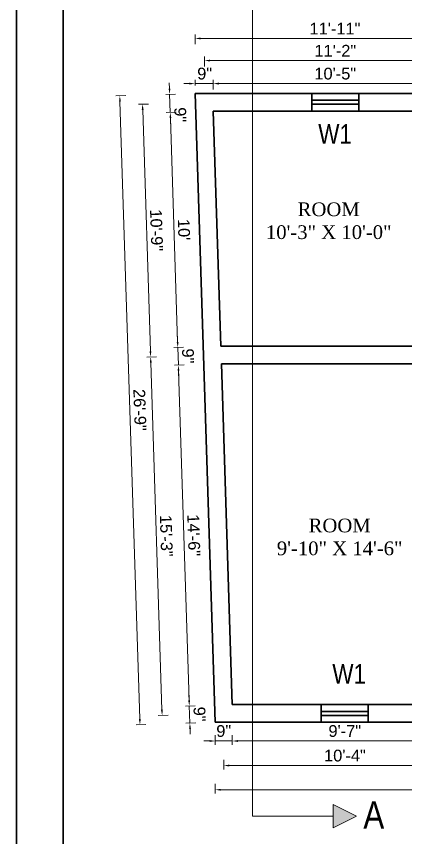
# Model space of a CAD drawing. Header units: inches. Extents: x 352731 to 371558, y -52658 to -39161.
# Drawn here: x 358006.1 to 358204.7, y -42490 to -42070.8 of the extents above; entities that cross this region are included whole.
import ezdxf

# ---------------------------------------------------------------- set-up
doc = ezdxf.new("R2010")
doc.units = ezdxf.units.IN
doc.header["$LTSCALE"] = 2
doc.header["$MEASUREMENT"] = 0
doc.header["$PDMODE"] = 34
doc.layers.get('0').update_dxf_attribs({"linetype": 'CONTINUOUS'})
doc.layers.get('DEFPOINTS').update_dxf_attribs({"color": 141, "linetype": 'CONTINUOUS'})
doc.layers.add('door', color=20, linetype='CONTINUOUS', lineweight=35)
doc.layers.add('steps', color=253, linetype='CONTINUOUS', lineweight=20)
doc.layers.add('Normal Wall', color=7, linetype='CONTINUOUS', lineweight=35, true_color=0xffaf89)
doc.styles.add('Lettring Text', font='arial.ttf')
doc.styles.get("Standard").update_dxf_attribs({"font": 'ARIALN.TTF'})
doc.dimstyles.new('Copy of Standard', dxfattribs={"dimtxt": 6, "dimasz": 2.875, "dimexe": 2, "dimexo": 4, "dimgap": 2, "dimtad": 1, "dimdec": 0, "dimrnd": 1, "dimzin": 0, "dimdsep": 46, "dimlunit": 4, "dimtxsty": 'Lettring Text', "dimcen": 0.1, "dimclrd": 7, "dimclre": 7, "dimclrt": 7, "dimazin": 0, "dimtfac": 0.645, "dimtdec": 0, "dimtmove": 1, "dimatfit": 0, "dimfxl": 3, "dimfxlon": 1, "dimtfillclr": 256, "dimtolj": 1, "dimtzin": 0, "dimlwd": -1, "dimlwe": -1, "dimarcsym": 2})

# ---------------------------------------------------------------- blocks, each defined once
blk = doc.blocks.new('*D351')
at = {"layer": 'DEFPOINTS', "color": 0, "ltscale": 0.5, "transparency": 16777216}
for p in [(358106.56, -42105.08), (358097.27, -42110.09), (358106.56, -42119.09)]:
    blk.add_point(p, dxfattribs=at)
at = {"layer": 'steps', "color": 7, "ltscale": 0.5, "transparency": 16777216}
for p, q in [((358097.27, -42106.09), (358097.27, -42103.08)), ((358106.56, -42108.08), (358106.56, -42103.08)), ((358094.39, -42105.08), (358091.52, -42105.08)), ((358097.27, -42105.08), (358106.56, -42105.08)), ((358109.43, -42105.08), (358112.31, -42105.08))]:
    blk.add_line(p, q, dxfattribs=at)
for points in [[(358094.39, -42104.6), (358094.39, -42105.56), (358097.27, -42105.08)], [(358109.43, -42104.6), (358109.43, -42105.56), (358106.56, -42105.08)]]:
    blk.add_solid(points, dxfattribs=at)
at = {"layer": 'steps', "color": 7, "ltscale": 0.5, "transparency": 16777216, "insert": (358102.2, -42100.02), "char_height": 6, "attachment_point": 5, "style": 'Lettring Text'}
blk.add_mtext('\\A1;9"', dxfattribs=at)
blk = doc.blocks.new('*D352')
at = {"layer": 'DEFPOINTS', "color": 0, "ltscale": 0.5, "transparency": 16777216}
for p in [(358231.14, -42105.08), (358106.56, -42119.09), (358231.14, -42119.09)]:
    blk.add_point(p, dxfattribs=at)
at = {"layer": 'steps', "color": 7, "ltscale": 0.5, "transparency": 16777216}
for p, q in [((358106.56, -42108.08), (358106.56, -42103.08)), ((358231.14, -42108.08), (358231.14, -42103.08)), ((358109.43, -42105.08), (358228.27, -42105.08))]:
    blk.add_line(p, q, dxfattribs=at)
for points in [[(358109.43, -42104.6), (358109.43, -42105.56), (358106.56, -42105.08)], [(358228.27, -42104.6), (358228.27, -42105.56), (358231.14, -42105.08)]]:
    blk.add_solid(points, dxfattribs=at)
at = {"layer": 'steps', "color": 7, "ltscale": 0.5, "transparency": 16777216, "insert": (358168.85, -42100.02), "char_height": 6, "attachment_point": 5, "style": 'Lettring Text'}
blk.add_mtext('\\A1;10\'-5"', dxfattribs=at)
blk = doc.blocks.new('*D354')
at = {"layer": 'DEFPOINTS', "color": 0, "ltscale": 0.5, "transparency": 16777216}
for p in [(358235.64, -42093.32), (358102.11, -42114.59), (358235.64, -42114.59)]:
    blk.add_point(p, dxfattribs=at)
at = {"layer": 'steps', "color": 7, "ltscale": 0.5, "transparency": 16777216}
for p, q in [((358102.11, -42096.32), (358102.11, -42091.32)), ((358235.64, -42096.32), (358235.64, -42091.32)), ((358104.98, -42093.32), (358232.77, -42093.32))]:
    blk.add_line(p, q, dxfattribs=at)
for points in [[(358104.98, -42092.84), (358104.98, -42093.8), (358102.11, -42093.32)], [(358232.77, -42092.84), (358232.77, -42093.8), (358235.64, -42093.32)]]:
    blk.add_solid(points, dxfattribs=at)
at = {"layer": 'steps', "color": 7, "ltscale": 0.5, "transparency": 16777216, "insert": (358168.87, -42088.31), "char_height": 6, "attachment_point": 5, "style": 'Lettring Text'}
blk.add_mtext('\\A1;11\'-2"', dxfattribs=at)
blk = doc.blocks.new('*D355')
at = {"layer": 'DEFPOINTS', "color": 0, "ltscale": 0.5, "transparency": 16777216}
for p in [(358240.14, -42082.02), (358097.27, -42110.09), (358240.14, -42110.09)]:
    blk.add_point(p, dxfattribs=at)
at = {"layer": 'steps', "color": 7, "ltscale": 0.5, "transparency": 16777216}
for p, q in [((358097.27, -42085.02), (358097.27, -42080.02)), ((358100.14, -42082.02), (358237.27, -42082.02)), ((358240.14, -42085.02), (358240.14, -42080.02))]:
    blk.add_line(p, q, dxfattribs=at)
for points in [[(358100.14, -42081.54), (358100.14, -42082.5), (358097.27, -42082.02)], [(358237.27, -42081.54), (358237.27, -42082.5), (358240.14, -42082.02)]]:
    blk.add_solid(points, dxfattribs=at)
at = {"layer": 'steps', "color": 7, "ltscale": 0.5, "transparency": 16777216, "insert": (358168.7, -42077.01), "char_height": 6, "attachment_point": 5, "style": 'Lettring Text'}
blk.add_mtext('\\A1;11\'-11"', dxfattribs=at)
blk = doc.blocks.new('*D316')
at = {"layer": 'DEFPOINTS', "color": 0, "ltscale": 0.5, "transparency": 16777216}
for p in [(358116.29, -42422.09), (358107.57, -42431.09), (358116.29, -42440.68)]:
    blk.add_point(p, dxfattribs=at)
at = {"layer": 'steps', "color": 7, "ltscale": 0.5, "transparency": 16777216}
for p, q in [((358107.57, -42437.68), (358107.57, -42442.68)), ((358116.29, -42437.68), (358116.29, -42442.68)), ((358104.69, -42440.68), (358101.82, -42440.68)), ((358107.57, -42440.68), (358116.29, -42440.68)), ((358119.16, -42440.68), (358122.04, -42440.68))]:
    blk.add_line(p, q, dxfattribs=at)
for points in [[(358104.69, -42440.2), (358104.69, -42441.16), (358107.57, -42440.68)], [(358119.16, -42440.2), (358119.16, -42441.16), (358116.29, -42440.68)]]:
    blk.add_solid(points, dxfattribs=at)
at = {"layer": 'steps', "color": 7, "ltscale": 0.5, "transparency": 16777216, "insert": (358111.93, -42435.62), "char_height": 6, "attachment_point": 5, "style": 'Lettring Text'}
blk.add_mtext('\\A1;9"', dxfattribs=at)
blk = doc.blocks.new('*D317')
at = {"layer": 'DEFPOINTS', "color": 0, "ltscale": 0.5, "transparency": 16777216}
for p in [(358116.29, -42422.09), (358231.14, -42431.09), (358231.14, -42440.68)]:
    blk.add_point(p, dxfattribs=at)
at = {"layer": 'steps', "color": 7, "ltscale": 0.5, "transparency": 16777216}
for p, q in [((358116.29, -42437.68), (358116.29, -42442.68)), ((358231.14, -42437.68), (358231.14, -42442.68)), ((358119.16, -42440.68), (358228.27, -42440.68))]:
    blk.add_line(p, q, dxfattribs=at)
for points in [[(358119.16, -42440.2), (358119.16, -42441.16), (358116.29, -42440.68)], [(358228.27, -42440.2), (358228.27, -42441.16), (358231.14, -42440.68)]]:
    blk.add_solid(points, dxfattribs=at)
at = {"layer": 'steps', "color": 7, "ltscale": 0.5, "transparency": 16777216, "insert": (358173.71, -42435.62), "char_height": 6, "attachment_point": 5, "style": 'Lettring Text'}
blk.add_mtext('\\A1;9\'-7"', dxfattribs=at)
blk = doc.blocks.new('*D323')
at = {"layer": 'DEFPOINTS', "color": 0, "ltscale": 0.5, "transparency": 16777216}
for p in [(358111.93, -42426.59), (358235.64, -42426.59), (358235.64, -42453.22)]:
    blk.add_point(p, dxfattribs=at)
at = {"layer": 'steps', "color": 7, "ltscale": 0.5, "transparency": 16777216}
for p, q in [((358111.93, -42450.22), (358111.93, -42455.22)), ((358235.64, -42450.22), (358235.64, -42455.22)), ((358114.8, -42453.22), (358232.77, -42453.22))]:
    blk.add_line(p, q, dxfattribs=at)
for points in [[(358114.8, -42452.74), (358114.8, -42453.7), (358111.93, -42453.22)], [(358232.77, -42452.74), (358232.77, -42453.7), (358235.64, -42453.22)]]:
    blk.add_solid(points, dxfattribs=at)
at = {"layer": 'steps', "color": 7, "ltscale": 0.5, "transparency": 16777216, "insert": (358173.79, -42448.16), "char_height": 6, "attachment_point": 5, "style": 'Lettring Text'}
blk.add_mtext('\\A1;10\'-4"', dxfattribs=at)
blk = doc.blocks.new('*D326')
at = {"layer": 'DEFPOINTS', "color": 0, "ltscale": 0.5, "transparency": 16777216}
for p in [(358107.57, -42431.09), (358490.12, -42431.09), (358490.12, -42465.56)]:
    blk.add_point(p, dxfattribs=at)
at = {"layer": 'steps', "color": 7, "ltscale": 0.5, "transparency": 16777216}
for p, q in [((358107.57, -42462.56), (358107.57, -42467.56)), ((358490.12, -42462.56), (358490.12, -42467.56)), ((358110.44, -42465.56), (358487.25, -42465.56))]:
    blk.add_line(p, q, dxfattribs=at)
for points in [[(358110.44, -42465.09), (358110.44, -42466.04), (358107.57, -42465.56)], [(358487.25, -42465.09), (358487.25, -42466.04), (358490.12, -42465.56)]]:
    blk.add_solid(points, dxfattribs=at)
at = {"layer": 'steps', "color": 7, "ltscale": 0.5, "transparency": 16777216, "insert": (358298.85, -42460.5), "char_height": 6, "attachment_point": 5, "style": 'Lettring Text'}
blk.add_mtext('\\A1;31\'-11"', dxfattribs=at)
blk = doc.blocks.new('*D327')
at = {"layer": 'DEFPOINTS', "color": 0, "ltscale": 0.5, "transparency": 16777216}
for p in [(358106.56, -42119.09), (358088.47, -42239.8), (358110.41, -42239.09)]:
    blk.add_point(p, dxfattribs=at)
at = {"layer": 'steps', "color": 7, "ltscale": 0.5, "transparency": 16777216}
for p, q in [((358087.62, -42119.7), (358082.62, -42119.86)), ((358084.71, -42122.67), (358088.38, -42236.92)), ((358091.47, -42239.7), (358086.47, -42239.86))]:
    blk.add_line(p, q, dxfattribs=at)
for points in [[(358085.19, -42122.65), (358084.24, -42122.68), (358084.62, -42119.8)], [(358088.86, -42236.91), (358087.9, -42236.94), (358088.47, -42239.8)]]:
    blk.add_solid(points, dxfattribs=at)
at = {"layer": 'steps', "color": 7, "ltscale": 0.5, "transparency": 16777216, "insert": (358091.61, -42179.63), "char_height": 6, "attachment_point": 5, "rotation": 271.8384, "style": 'Lettring Text'}
blk.add_mtext("\\A1;10'", dxfattribs=at)
blk = doc.blocks.new('*D328')
at = {"layer": 'DEFPOINTS', "color": 0, "ltscale": 0.5, "transparency": 16777216}
for p in [(358084.32, -42110.51), (358097.27, -42110.09), (358106.56, -42119.09)]:
    blk.add_point(p, dxfattribs=at)
at = {"layer": 'steps', "color": 7, "ltscale": 0.5, "transparency": 16777216}
for p, q in [((358084.23, -42107.63), (358084.14, -42104.76)), ((358087.32, -42110.41), (358082.32, -42110.57)), ((358084.62, -42119.8), (358084.32, -42110.51)), ((358087.62, -42119.7), (358082.62, -42119.86)), ((358084.71, -42122.67), (358084.81, -42125.54))]:
    blk.add_line(p, q, dxfattribs=at)
for points in [[(358084.71, -42107.62), (358083.75, -42107.65), (358084.32, -42110.51)], [(358085.19, -42122.65), (358084.24, -42122.68), (358084.62, -42119.8)]]:
    blk.add_solid(points, dxfattribs=at)
at = {"layer": 'steps', "color": 7, "ltscale": 0.5, "transparency": 16777216, "insert": (358089.73, -42120.99), "char_height": 6, "attachment_point": 5, "rotation": 271.8384, "style": 'Lettring Text'}
blk.add_mtext('\\A1;9"', dxfattribs=at)
blk = doc.blocks.new('*D329')
at = {"layer": 'DEFPOINTS', "color": 0, "ltscale": 0.5, "transparency": 16777216}
for p in [(358110.41, -42239.09), (358088.76, -42248.8), (358110.7, -42248.09)]:
    blk.add_point(p, dxfattribs=at)
at = {"layer": 'steps', "color": 7, "ltscale": 0.5, "transparency": 16777216}
for p, q in [((358088.38, -42236.92), (358088.29, -42234.05)), ((358091.47, -42239.7), (358086.47, -42239.86)), ((358088.47, -42239.8), (358088.76, -42248.8)), ((358091.76, -42248.7), (358086.76, -42248.86)), ((358088.85, -42251.67), (358088.95, -42254.54))]:
    blk.add_line(p, q, dxfattribs=at)
for points in [[(358088.86, -42236.91), (358087.9, -42236.94), (358088.47, -42239.8)], [(358089.33, -42251.65), (358088.38, -42251.68), (358088.76, -42248.8)]]:
    blk.add_solid(points, dxfattribs=at)
at = {"layer": 'steps', "color": 7, "ltscale": 0.5, "transparency": 16777216, "insert": (358093.68, -42244.13), "char_height": 6, "attachment_point": 5, "rotation": 271.8384, "style": 'Lettring Text'}
blk.add_mtext('\\A1;9"', dxfattribs=at)
blk = doc.blocks.new('*D330')
at = {"layer": 'DEFPOINTS', "color": 0, "ltscale": 0.5, "transparency": 16777216}
for p in [(358110.7, -42248.09), (358116.29, -42422.09), (358094.35, -42422.8)]:
    blk.add_point(p, dxfattribs=at)
at = {"layer": 'steps', "color": 7, "ltscale": 0.5, "transparency": 16777216}
for p, q in [((358091.76, -42248.7), (358086.76, -42248.86)), ((358088.85, -42251.67), (358094.26, -42419.92)), ((358097.35, -42422.7), (358092.35, -42422.86))]:
    blk.add_line(p, q, dxfattribs=at)
for points in [[(358089.33, -42251.65), (358088.38, -42251.68), (358088.76, -42248.8)], [(358094.73, -42419.91), (358093.78, -42419.94), (358094.35, -42422.8)]]:
    blk.add_solid(points, dxfattribs=at)
at = {"layer": 'steps', "color": 7, "ltscale": 0.5, "transparency": 16777216, "insert": (358096.62, -42335.63), "char_height": 6, "attachment_point": 5, "rotation": 271.8384, "style": 'Lettring Text'}
blk.add_mtext('\\A1;14\'-6"', dxfattribs=at)
blk = doc.blocks.new('*D331')
at = {"layer": 'DEFPOINTS', "color": 0, "ltscale": 0.5, "transparency": 16777216}
for p in [(358116.29, -42422.09), (358107.57, -42431.09), (358094.63, -42431.51)]:
    blk.add_point(p, dxfattribs=at)
at = {"layer": 'steps', "color": 7, "ltscale": 0.5, "transparency": 16777216}
for p, q in [((358094.26, -42419.92), (358094.16, -42417.05)), ((358097.35, -42422.7), (358092.35, -42422.86)), ((358094.35, -42422.8), (358094.63, -42431.51)), ((358097.63, -42431.41), (358092.63, -42431.57)), ((358094.72, -42434.38), (358094.81, -42437.25))]:
    blk.add_line(p, q, dxfattribs=at)
for points in [[(358094.73, -42419.91), (358093.78, -42419.94), (358094.35, -42422.8)], [(358095.2, -42434.36), (358094.24, -42434.4), (358094.63, -42431.51)]]:
    blk.add_solid(points, dxfattribs=at)
at = {"layer": 'steps', "color": 7, "ltscale": 0.5, "transparency": 16777216, "insert": (358099.55, -42426.99), "char_height": 6, "attachment_point": 5, "rotation": 271.8384, "style": 'Lettring Text'}
blk.add_mtext('\\A1;9"', dxfattribs=at)
blk = doc.blocks.new('*D332')
at = {"layer": 'DEFPOINTS', "color": 0, "ltscale": 0.5, "transparency": 16777216}
for p in [(358101.91, -42114.59), (358074.61, -42244.6), (358106.05, -42243.59)]:
    blk.add_point(p, dxfattribs=at)
at = {"layer": 'steps', "color": 7, "ltscale": 0.5, "transparency": 16777216}
for p, q in [((358073.46, -42115.5), (358068.47, -42115.66)), ((358070.56, -42118.47), (358074.51, -42241.73)), ((358077.61, -42244.5), (358072.61, -42244.66))]:
    blk.add_line(p, q, dxfattribs=at)
for points in [[(358071.04, -42118.46), (358070.08, -42118.49), (358070.47, -42115.6)], [(358074.99, -42241.71), (358074.04, -42241.74), (358074.61, -42244.6)]]:
    blk.add_solid(points, dxfattribs=at)
at = {"layer": 'steps', "color": 7, "ltscale": 0.5, "transparency": 16777216, "insert": (358077.6, -42179.94), "char_height": 6, "attachment_point": 5, "rotation": 271.8384, "style": 'Lettring Text'}
blk.add_mtext('\\A1;10\'-9"', dxfattribs=at)
blk = doc.blocks.new('*D333')
at = {"layer": 'DEFPOINTS', "color": 0, "ltscale": 0.5, "transparency": 16777216}
for p in [(358106.05, -42243.59), (358111.93, -42426.59), (358080.48, -42427.6)]:
    blk.add_point(p, dxfattribs=at)
at = {"layer": 'steps', "color": 7, "ltscale": 0.5, "transparency": 16777216}
for p, q in [((358077.61, -42244.5), (358072.61, -42244.66)), ((358074.7, -42247.47), (358080.39, -42424.73)), ((358083.48, -42427.5), (358078.48, -42427.66))]:
    blk.add_line(p, q, dxfattribs=at)
for points in [[(358075.18, -42247.46), (358074.22, -42247.49), (358074.61, -42244.6)], [(358080.87, -42424.71), (358079.91, -42424.74), (358080.48, -42427.6)]]:
    blk.add_solid(points, dxfattribs=at)
at = {"layer": 'steps', "color": 7, "ltscale": 0.5, "transparency": 16777216, "insert": (358082.61, -42335.94), "char_height": 6, "attachment_point": 5, "rotation": 271.8384, "style": 'Lettring Text'}
blk.add_mtext('\\A1;15\'-3"', dxfattribs=at)
blk = doc.blocks.new('*D334')
at = {"layer": 'DEFPOINTS', "color": 0, "ltscale": 0.5, "transparency": 16777216}
for p in [(358058.88, -42111.32), (358097.27, -42110.09), (358107.57, -42431.09)]:
    blk.add_point(p, dxfattribs=at)
at = {"layer": 'steps', "color": 7, "ltscale": 0.5, "transparency": 16777216}
for p, q in [((358061.88, -42111.23), (358056.88, -42111.39)), ((358069.09, -42429.45), (358058.97, -42114.2)), ((358072.18, -42432.23), (358067.18, -42432.39))]:
    blk.add_line(p, q, dxfattribs=at)
for points in [[(358059.45, -42114.18), (358058.49, -42114.21), (358058.88, -42111.32)], [(358069.57, -42429.43), (358068.61, -42429.47), (358069.18, -42432.32)]]:
    blk.add_solid(points, dxfattribs=at)
at = {"layer": 'steps', "color": 7, "ltscale": 0.5, "transparency": 16777216, "insert": (358069.09, -42271.66), "char_height": 6, "attachment_point": 5, "rotation": 271.8384, "style": 'Lettring Text'}
blk.add_mtext('\\A1;26\'-9"', dxfattribs=at)

msp = doc.modelspace()

# ---------------------------------------------------------------- hatches: boundary and pattern name
at = {"linetype": 'ByBlock', "lineweight": 5}
msp.add_hatch(color=7, dxfattribs=at).paths.add_polyline_path([(358179.76, -42479.09), (358167.76, -42485.09), (358167.76, -42473.09)])

# ---------------------------------------------------------------- linework, layer by layer
at = {"color": 7, "linetype": 'ByBlock', "lineweight": 5}
for p, q in [((358126.59, -42479.09), (358126.59, -42062.18)), ((358167.76, -42485.09), (358167.76, -42473.09)), ((358179.76, -42479.09), (358167.76, -42473.09)), ((358126.59, -42479.09), (358167.76, -42479.09)), ((358167.76, -42485.09), (358179.76, -42479.09))]:
    msp.add_line(p, q, dxfattribs=at)
at = {"layer": 'door', "ltscale": 0.5}
for p, q in [((358097.27, -42110.09), (358240.14, -42110.09)), ((358107.57, -42431.09), (358097.27, -42110.09)), ((358156.85, -42119.09), (358156.85, -42110.09)), ((358180.85, -42119.09), (358180.85, -42110.09)), ((358156.85, -42113.59), (358180.85, -42113.59)), ((358156.85, -42115.59), (358180.85, -42115.59)), ((358106.56, -42119.09), (358231.14, -42119.09)), ((358110.41, -42239.09), (358106.56, -42119.09)), ((358110.41, -42239.09), (358240.14, -42239.09)), ((358116.29, -42422.09), (358110.7, -42248.09)), ((358240.14, -42248.09), (358110.7, -42248.09)), ((358116.29, -42422.09), (358231.14, -42422.09)), ((358161.71, -42422.09), (358161.71, -42431.09)), ((358185.71, -42422.09), (358185.71, -42431.09)), ((358161.71, -42425.59), (358185.71, -42425.59)), ((358107.57, -42431.09), (358490.12, -42431.09)), ((358161.71, -42427.59), (358185.71, -42427.59))]:
    msp.add_line(p, q, dxfattribs=at)
at = {"layer": 'Normal Wall'}
for points in [[(358006.11, -42028.34), (359064.12, -42028.34), (359064.12, -42778.86), (358006.11, -42778.86)], [(358006.11, -42028.34), (359064.12, -42028.34), (359064.12, -42778.86), (358006.11, -42778.86)], [(359052.21, -42040.24), (358029.93, -42040.24), (358029.93, -42766.96), (359052.21, -42766.96)], [(359052.21, -42040.24), (358029.93, -42040.24), (358029.93, -42766.96), (359052.21, -42766.96)]]:
    msp.add_lwpolyline(points, close=True, dxfattribs=at)

# ---------------------------------------------------------------- texts
at = {"color": 7, "linetype": 'ByBlock', "lineweight": 5}
for s, insert, char_height, width, attachment_point in [('W1', (358160.17, -42125.79), 10, 44.1664, 1), ('W1', (358167.34, -42401.4), 10, 44.1664, 1), ('A', (358193.86, -42471.47), 14, 26.5803, 3)]:
    msp.add_mtext(s, dxfattribs=dict(at, insert=insert, char_height=char_height, width=width, attachment_point=attachment_point))
at = {"layer": 'steps', "color": 7, "ltscale": 0.3, "char_height": 7, "width": 70.3269, "attachment_point": 2}
for s, insert in [('{\\fTimes New Roman|b0|i0|c0|p18;ROOM \\P10\'-3" X 10\'-0"}', (358165.5, -42165.75)), ('{\\fTimes New Roman|b0|i0|c0|p18;ROOM \\P9\'-10" X 14\'-6"}', (358171.09, -42327.16))]:
    msp.add_mtext(s, dxfattribs=dict(at, insert=insert))

# ---------------------------------------------------------------- dimensions: what is measured, and where the dimension line sits
at = {"layer": 'steps', "ltscale": 0.5}
for base, p1, p2, picture, middle in [((358240.14, -42082.02), (358097.27, -42110.09), (358240.14, -42110.09), '*D355', (358168.7, -42077.01)), ((358235.64, -42093.32), (358102.11, -42114.59), (358235.64, -42114.59), '*D354', (358168.87, -42088.31)), ((358231.14, -42105.08), (358106.56, -42119.09), (358231.14, -42119.09), '*D352', (358168.85, -42100.02)), ((358231.14, -42440.68), (358116.29, -42422.09), (358231.14, -42431.09), '*D317', (358173.71, -42435.62)), ((358235.64, -42453.22), (358111.93, -42426.59), (358235.64, -42426.59), '*D323', (358173.79, -42448.16)), ((358490.12, -42465.56), (358107.57, -42431.09), (358490.12, -42431.09), '*D326', (358298.85, -42460.5))]:
    dim = msp.add_linear_dim(base=base, p1=p1, p2=p2, dimstyle='Copy of Standard', dxfattribs=at)
    dim.commit()
    dim.dimension.update_dxf_attribs({"geometry": picture, "text_midpoint": middle})
for base, p1, p2, picture, middle in [((358106.56, -42105.08), (358097.27, -42110.09), (358106.56, -42119.09), '*D351', (358102.2, -42105.08)), ((358116.29, -42440.68), (358107.57, -42431.09), (358116.29, -42422.09), '*D316', (358111.93, -42440.68))]:
    dim = msp.add_linear_dim(base=base, p1=p1, p2=p2, dimstyle='Copy of Standard', dxfattribs=at)
    dim.commit()
    dim.dimension.update_dxf_attribs({"geometry": picture, "text_midpoint": middle, "dimtype": 160})
for base, p1, p2, picture, middle in [((358084.32, -42110.51), (358106.56, -42119.09), (358097.27, -42110.09), '*D328', (358084.67, -42121.15)), ((358088.76, -42248.8), (358110.41, -42239.09), (358110.7, -42248.09), '*D329', (358088.62, -42244.3)), ((358094.63, -42431.51), (358116.29, -42422.09), (358107.57, -42431.09), '*D331', (358094.49, -42427.15))]:
    dim = msp.add_linear_dim(base=base, p1=p1, p2=p2, angle=91.8384, dimstyle='Copy of Standard', dxfattribs=at)
    dim.commit()
    dim.dimension.update_dxf_attribs({"geometry": picture, "text_midpoint": middle, "dimtype": 160})
for p1, p2, distance, picture, middle in [((358107.57, -42431.09), (358097.27, -42110.09), 38.41, '*D334', (358069.09, -42271.66)), ((358101.91, -42114.59), (358106.05, -42243.59), -31.46, '*D332', (358077.6, -42179.94)), ((358106.56, -42119.09), (358110.41, -42239.09), -21.95, '*D327', (358091.61, -42179.63))]:
    dim = msp.add_aligned_dim(p1=p1, p2=p2, distance=distance, dimstyle='Copy of Standard', dxfattribs=at)
    dim.commit()
    dim.dimension.update_dxf_attribs({"geometry": picture, "text_midpoint": middle})
for base, p1, p2, picture, middle in [((358080.48, -42427.6), (358106.05, -42243.59), (358111.93, -42426.59), '*D333', (358082.61, -42335.94)), ((358094.35, -42422.8), (358110.7, -42248.09), (358116.29, -42422.09), '*D330', (358096.62, -42335.63))]:
    dim = msp.add_linear_dim(base=base, p1=p1, p2=p2, angle=91.8384, dimstyle='Copy of Standard', dxfattribs=at)
    dim.commit()
    dim.dimension.update_dxf_attribs({"geometry": picture, "text_midpoint": middle})

doc.saveas('drawing.dxf')
